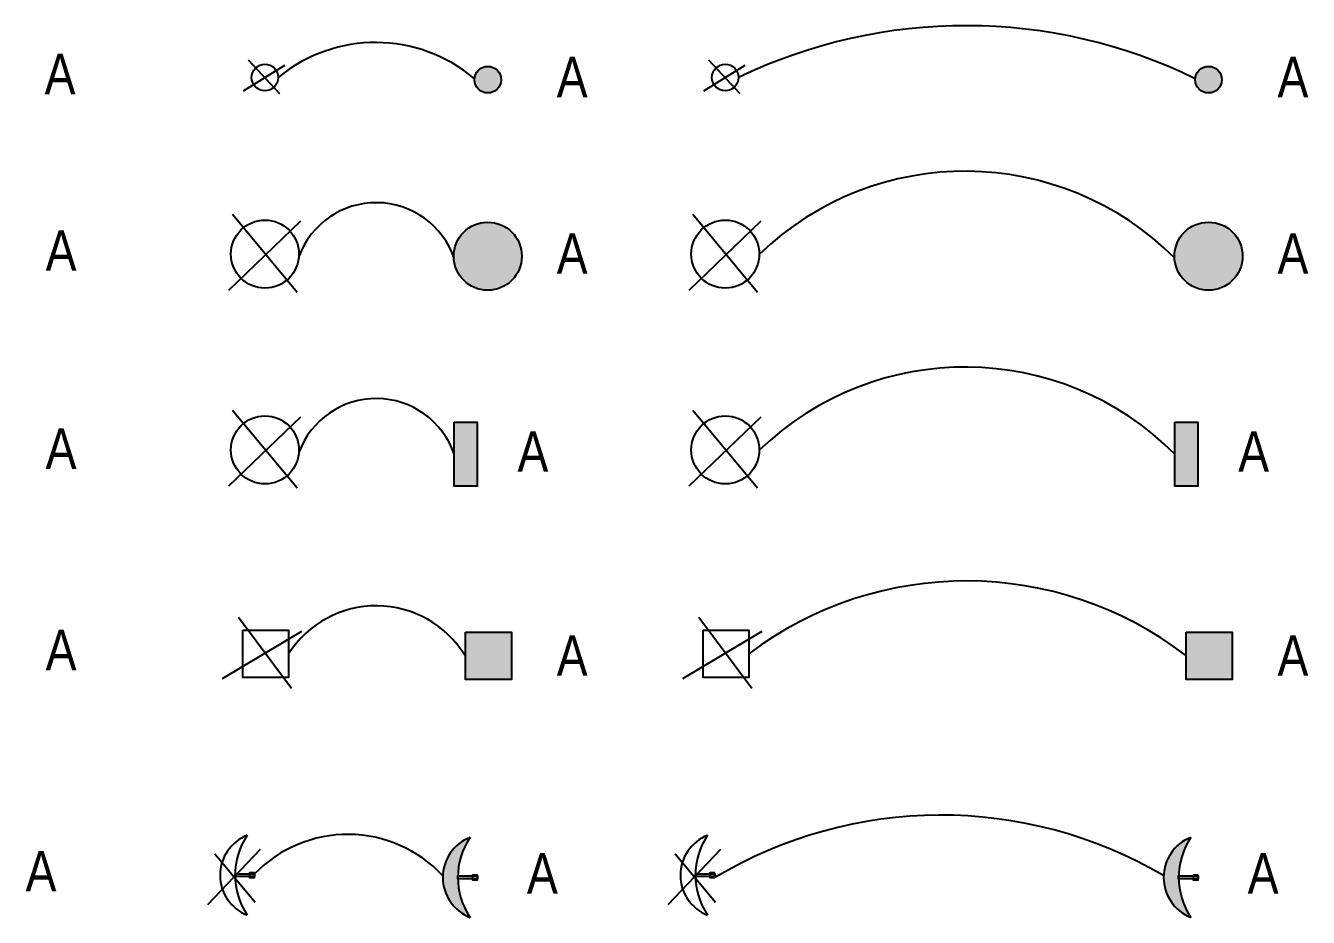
# Model space of a CAD drawing. Header units: feet. Extents: x -13431 to 12907, y 13448 to 29871.
# Drawn here: x 4214 to 4535.1, y 14529 to 14752.1 of the extents above; entities that cross this region are included whole.
import ezdxf
from ezdxf.enums import TextEntityAlignment as Align

# ---------------------------------------------------------------- set-up
doc = ezdxf.new("R2010")
doc.units = ezdxf.units.FT
doc.header["$MEASUREMENT"] = 0
doc.layers.add('Z - ROOF', color=3, linetype='Continuous')
doc.styles.add('PAPER SPACE TXT', font='technic_.ttf', dxfattribs={"height": 0.125})

msp = doc.modelspace()

# ---------------------------------------------------------------- hatches: boundary and pattern name
at = {"layer": 'Z - ROOF'}
h = msp.add_hatch(color=256, dxfattribs=at)
h.dxf.hatch_style = 1
h.paths.add_polyline_path([(4332.99, 14738.58, 1), (4326.33, 14738.58, 1)])
h = msp.add_hatch(color=256, dxfattribs=at)
h.dxf.hatch_style = 1
h.paths.add_polyline_path([(4513.41, 14738.58, 1), (4506.75, 14738.58, 1)])
h = msp.add_hatch(color=256, dxfattribs=at)
h.dxf.hatch_style = 1
h.paths.add_polyline_path([(4338.18, 14694.41, 1), (4321.14, 14694.41, 1)])
h = msp.add_hatch(color=256, dxfattribs=at)
h.dxf.hatch_style = 1
h.paths.add_polyline_path([(4518.6, 14694.41, 1), (4501.56, 14694.41, 1)])
h = msp.add_hatch(color=256, dxfattribs=at)
h.dxf.hatch_style = 1
h.paths.add_polyline_path([(4321.26, 14636.88), (4327.02, 14636.88), (4327.02, 14652.9), (4321.26, 14652.9)])
h = msp.add_hatch(color=256, dxfattribs=at)
h.dxf.hatch_style = 1
h.paths.add_polyline_path([(4501.68, 14636.88), (4507.44, 14636.88), (4507.44, 14652.9), (4501.68, 14652.9)])
h = msp.add_hatch(color=256, dxfattribs=at)
h.dxf.hatch_style = 1
h.paths.add_polyline_path([(4335.59, 14600.33), (4324.1, 14600.33), (4324.1, 14588.48), (4335.59, 14588.48)])
h = msp.add_hatch(color=256, dxfattribs=at)
h.dxf.hatch_style = 1
h.paths.add_polyline_path([(4516.01, 14600.33), (4504.52, 14600.33), (4504.52, 14588.48), (4516.01, 14588.48)])
h = msp.add_hatch(color=256, dxfattribs=at)
h.dxf.hatch_style = 1
h.paths.add_polyline_path([(4322.18, 14539.36), (4322.19, 14539.36, -0.144406), (4325.24, 14549.01, 0.683125), (4325.24, 14529.02, -0.144406), (4322.19, 14538.66), (4322.18, 14538.66)])
h.paths.add_polyline_path([(4325.82, 14539.36), (4322.19, 14539.36, 0.00977), (4322.19, 14538.66), (4325.82, 14538.66)])
h.paths.add_polyline_path([(4327.08, 14539.36), (4325.82, 14539.36), (4325.82, 14538.66), (4327.08, 14538.66)])
h = msp.add_hatch(color=256, dxfattribs=at)
h.dxf.hatch_style = 1
h.paths.add_polyline_path([(4502.6, 14539.36), (4502.61, 14539.36, -0.144406), (4505.66, 14549.01, 0.683125), (4505.66, 14529.02, -0.144406), (4502.61, 14538.66), (4502.6, 14538.66)])
h.paths.add_polyline_path([(4506.24, 14539.36), (4502.61, 14539.36, 0.00977), (4502.61, 14538.66), (4506.24, 14538.66)])
h.paths.add_polyline_path([(4507.5, 14539.36), (4506.24, 14539.36), (4506.24, 14538.66), (4507.5, 14538.66)])

# ---------------------------------------------------------------- linework, layer by layer
at = {"color": 3}
for points in [[(4268.33, 14600.87), (4279.82, 14600.87), (4279.82, 14589.02), (4268.33, 14589.02)], [(4383.56, 14600.87), (4395.05, 14600.87), (4395.05, 14589.02), (4383.56, 14589.02)], [(4266.41, 14539.9), (4271.31, 14539.9), (4271.31, 14539.2), (4266.41, 14539.2)], [(4271.31, 14540.14), (4270.05, 14540.14), (4270.05, 14538.96), (4271.31, 14538.96)], [(4381.64, 14539.9), (4386.54, 14539.9), (4386.54, 14539.2), (4381.64, 14539.2)], [(4386.54, 14540.14), (4385.28, 14540.14), (4385.28, 14538.96), (4386.54, 14538.96)]]:
    msp.add_lwpolyline(points, close=True, dxfattribs=at)
at = {"color": 7}
for points in [[(4324.1, 14600.33), (4335.59, 14600.33), (4335.59, 14588.48), (4324.1, 14588.48)], [(4504.52, 14600.33), (4516.01, 14600.33), (4516.01, 14588.48), (4504.52, 14588.48)], [(4322.18, 14539.36), (4327.08, 14539.36), (4327.08, 14538.66), (4322.18, 14538.66)], [(4327.08, 14539.6), (4325.82, 14539.6), (4325.82, 14538.42), (4327.08, 14538.42)], [(4502.6, 14539.36), (4507.5, 14539.36), (4507.5, 14538.66), (4502.6, 14538.66)], [(4507.5, 14539.6), (4506.24, 14539.6), (4506.24, 14538.42), (4507.5, 14538.42)]]:
    msp.add_lwpolyline(points, close=True, dxfattribs=at)
at = {"color": 3}
for centre, radius in [((4273.89, 14739.12), 3.33), ((4389.12, 14739.12), 3.33), ((4273.89, 14694.95), 8.52), ((4389.12, 14694.95), 8.52), ((4273.89, 14645.95), 8.52), ((4389.12, 14645.95), 8.52)]:
    msp.add_circle(centre, radius, dxfattribs=at)
at = {"color": 7}
for centre, radius in [((4329.66, 14738.58), 3.33), ((4510.08, 14738.58), 3.33), ((4329.66, 14694.41), 8.52), ((4510.08, 14694.41), 8.52)]:
    msp.add_circle(centre, radius, dxfattribs=at)
at = {"color": 3}
for centre, radius, start, end in [((4273.37, 14539.55), 10.73, 111.3241, 248.6759), ((4284.29, 14539.55), 17.88, 146.0123, 213.9877), ((4388.6, 14539.55), 10.73, 111.3241, 248.6759), ((4399.52, 14539.55), 17.88, 146.0123, 213.9877)]:
    msp.add_arc(centre, radius, start, end, dxfattribs=at)
at = {"color": 7}
for centre, radius, start, end in [((4329.14, 14539.01), 10.73, 111.3241, 248.6759), ((4340.06, 14539.01), 17.88, 146.0123, 213.9877), ((4509.56, 14539.01), 10.73, 111.3241, 248.6759), ((4520.48, 14539.01), 17.88, 146.0123, 213.9877)]:
    msp.add_arc(centre, radius, start, end, dxfattribs=at)
at = {"layer": 'Z - ROOF', "color": 3, "flags": 128}
for points in [[(4268.49, 14735.76), (4278.87, 14742.19)], [(4269.73, 14743.54), (4277.52, 14735.14)], [(4383.72, 14735.76), (4394.1, 14742.19)], [(4384.96, 14743.54), (4392.75, 14735.14)], [(4264.85, 14685.95), (4282.91, 14703.27)], [(4265.79, 14704.93), (4281.98, 14685.43)], [(4380.09, 14685.95), (4398.14, 14703.27)], [(4381.02, 14704.93), (4397.21, 14685.43)], [(4264.85, 14636.94), (4282.91, 14654.26)], [(4265.79, 14655.92), (4281.98, 14636.43)], [(4380.09, 14636.94), (4398.14, 14654.26)], [(4381.02, 14655.92), (4397.21, 14636.43)], [(4267.24, 14604.09), (4280.53, 14586.36)], [(4382.47, 14604.09), (4395.76, 14586.36)], [(4263.3, 14588.74), (4283.12, 14600.57)], [(4378.53, 14588.74), (4398.35, 14600.57)], [(4259.57, 14532.21), (4272.78, 14546.07)], [(4374.8, 14532.21), (4388.01, 14546.07)], [(4261.36, 14544.93), (4271.48, 14532.78)], [(4376.59, 14544.93), (4386.71, 14532.78)]]:
    msp.add_lwpolyline(points, dxfattribs=at)
at = {"layer": 'Z - ROOF', "color": 7}
for points in [[(4321.26, 14652.9), (4327.02, 14652.9), (4327.02, 14636.88), (4321.26, 14636.88)], [(4501.68, 14652.9), (4507.44, 14652.9), (4507.44, 14636.88), (4501.68, 14636.88)]]:
    msp.add_lwpolyline(points, close=True, dxfattribs=at)
at = {"layer": 'Z - ROOF', "color": 3}
for centre, radius, start, end in [((4449.3, 14621.02), 131.07, 64.0017, 115.7032), ((4301.58, 14709.52), 38.36, 49.8176, 129.4247), ((4449.15, 14641.45), 74.22, 44.9585, 133.9531), ((4301.74, 14687.18), 20.63, 18.9914, 159.734), ((4449.15, 14592.45), 74.22, 44.9585, 133.9531), ((4301.74, 14638.18), 20.63, 18.9914, 159.734), ((4449.45, 14522.87), 90.3, 52.5642, 127.0454), ((4301.75, 14580.91), 26.04, 31.6525, 147.3801), ((4443.1, 14444.35), 110.23, 59.6627, 120.8703), ((4294.63, 14517.24), 32.52, 43.1616, 135.8247)]:
    msp.add_arc(centre, radius, start, end, dxfattribs=at)

# ---------------------------------------------------------------- texts
at = {"style": 'PAPER SPACE TXT'}
for p in [(4222.6, 14740), (4350.8, 14739.24), (4531.22, 14739.24), (4222.86, 14695.84), (4350.8, 14695.08), (4531.22, 14695.08), (4222.86, 14646.27), (4340.97, 14645.55), (4521.39, 14645.55), (4222.86, 14595.89), (4350.8, 14594.5), (4531.22, 14594.5), (4217.84, 14540.56), (4343.33, 14540.03), (4523.75, 14540.03)]:
    msp.add_text('A', height=10.13, dxfattribs=at).set_placement(p, align=Align.MIDDLE_CENTER)

doc.saveas('drawing.dxf')
